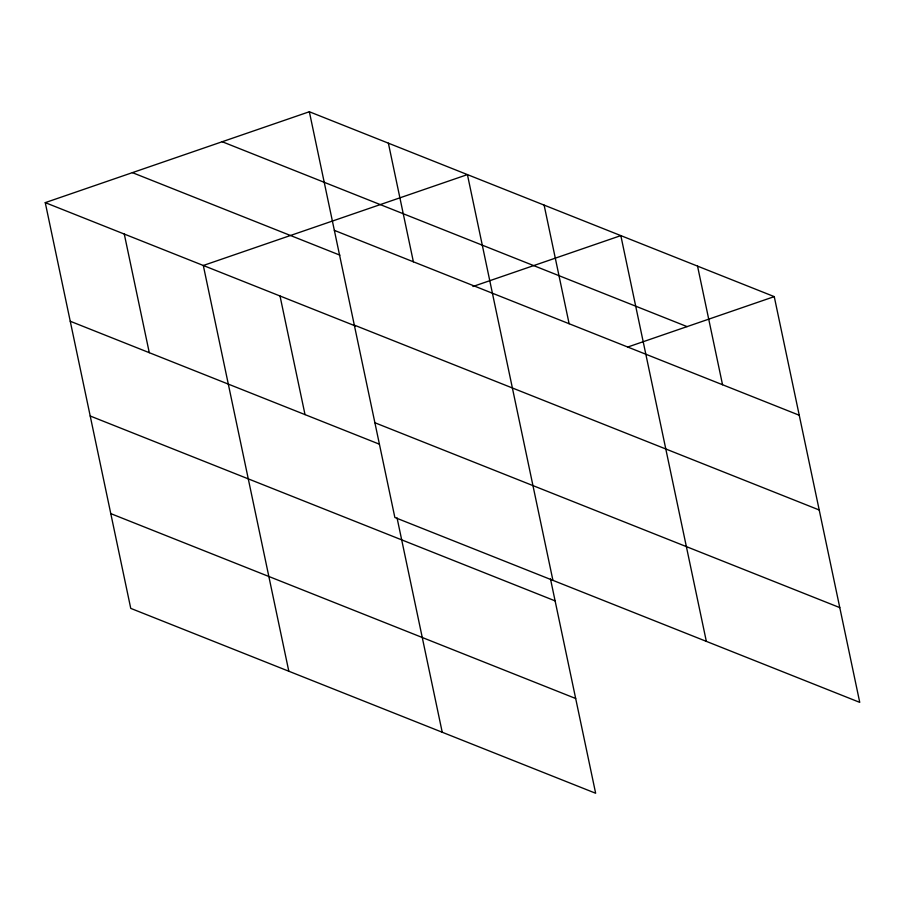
<?xml version="1.0" encoding="UTF-8"?>
<svg xmlns="http://www.w3.org/2000/svg" width="905" height="905" viewBox="0 0 905 905"><rect width="100%" height="100%" fill="white"/><g stroke="black" fill="none" stroke-linecap="round" stroke-linejoin="round"><path stroke-width="1.36" d="M550.478 578.906L595.648 793.255L130.75 608.375L45.25 202.63L309.352 111.745L774.25 296.625L859.75 702.371L394.863 517.502L309.352 111.745M472.93 286.5L620.83 235.617L706.341 641.362M627.663 347.056L774.25 296.625M222.2 141.734L687.087 326.615M334.352 230.368L799.239 415.237M132.402 172.64L339.873 255.142M354.319 325.121L819.206 509.99M45.25 202.63L355.427 325.981M374.896 422.748L839.783 607.617M70.251 321.252L379.127 444.084M90.217 416.006L555.104 600.875M110.783 513.621L575.682 698.502M697.54 266.115L722.541 384.738M544.12 205.107L569.121 323.73M552.921 580.354L467.421 174.608L203.308 265.482L288.819 671.239M388.381 143.182L413.381 261.794M397.057 517.898L442.228 732.247M280.018 295.992L305.019 414.603M124.279 234.056L149.28 352.679"/></g></svg>
